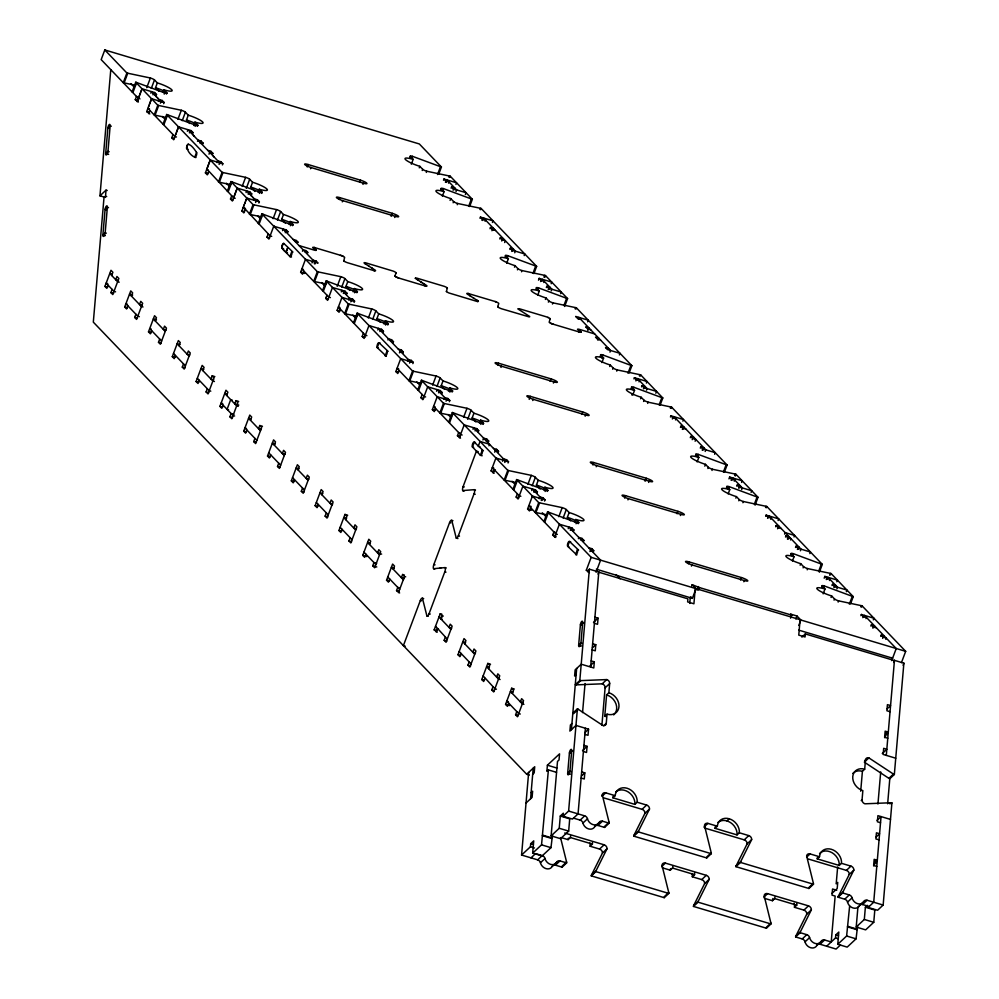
<?xml version="1.0" encoding="UTF-8"?>
<svg xmlns="http://www.w3.org/2000/svg" width="999" height="999" viewBox="0 0 999 999"><rect width="100%" height="100%" fill="white"/><g stroke="black" fill="none" stroke-linecap="round" stroke-linejoin="round"><path stroke-width="1.5" d="M105.357 197.427L99.962 195.816L110.777 69.643M529.383 775.062L526.698 774.25L93.319 322.14L103.996 197.677L105.507 196.266L106.031 190.135L107.218 190.497M560.526 837.574L566.57 861.975A3.496 2.822 46.9 0 1 566.62 862.899L559.989 860.913L555.444 865.171A3.496 2.822 46.9 0 0 552.297 866.32A7.005 5.644 46.9 0 1 546.016 868.631A7.005 5.644 46.9 0 1 540.434 862.774A3.496 2.822 46.9 0 0 537.649 859.852L521.578 855.044L528.658 772.414M530.594 798.763L533.216 768.156M521.578 855.044L530.432 846.777L530.694 843.705L533.728 840.871L532.679 853.121L542.12 855.931L550.973 847.664L552.509 834.914M551.123 835.876L559.24 828.283L560.289 816.046L569.717 818.855L568.668 831.106L560.551 838.685L551.123 835.876L557.504 761.4L559.028 759.977L559.552 753.858L547.402 765.209L546.878 771.328L548.401 769.917L556.493 772.327M532.679 853.121L541.533 844.842L548.401 769.917M585.402 728.234L578.059 813.885L572.489 819.08L563.061 816.258L563.324 813.198L560.289 816.046M571.416 729.682L576.66 668.468M563.061 816.258L568.618 811.063L577.385 708.89A3.496 2.822 46.9 0 1 578.271 709.29L602.847 725.474A3.496 2.822 46.9 0 0 606.256 723.351L607.042 714.173A12.263 9.865 46.9 0 0 618.968 706.743A12.263 9.865 46.9 0 0 608.878 692.744L609.665 683.566A3.496 2.822 46.9 0 0 606.78 679.57L580.731 680.619A3.496 2.822 46.9 0 1 579.82 680.481L575.262 684.74A3.496 2.822 46.9 0 0 576.173 684.877L602.222 683.816L606.78 679.57M579.82 680.481L589.36 569.18L598.801 571.99L590.646 667.032M582.554 712.599L585.052 683.528M581.655 771.915L584.802 772.864L584.278 778.983L581.131 778.046M583.928 745.391L587.075 746.34L586.55 752.459L583.404 751.51M571.94 723.551L570.417 724.974L569.892 731.093L575.961 725.424L588.548 729.183L588.024 735.301L584.877 734.365M591.171 660.901L594.318 661.85L593.793 667.969L581.218 664.21L575.137 669.879L574.612 675.998L576.136 674.587M592.644 643.756L595.791 644.692L595.267 650.811L592.12 649.874M594.917 617.22L598.064 618.169L597.539 624.288L594.393 623.351M601.91 725.124L605.107 687.824A3.496 2.822 46.9 0 0 602.222 683.816M605.756 716.545A12.263 9.865 46.9 0 1 604.757 716.295L606.593 694.879L608.878 692.744M689.76 603.433L690.297 597.252M695.242 588.361L693.918 603.783L687.637 601.898L687.899 598.838L598.776 572.202M894.43 660.564L805.319 633.928L805.057 636.987L798.763 635.114L800.087 619.692L591.158 557.342L547.564 511.863L543.931 521.528A3.496 0.637 20.6 0 1 544.867 521.84L548.501 512.175L576.485 522.527A3.496 0.637 20.6 0 0 578.683 522.477L578.234 523.688M837.649 866.982L836.2 883.815L837.724 882.404L837.199 888.523L832.142 893.256M826.673 946.228L835.526 937.949L835.788 934.889L838.823 932.055L837.774 944.292L847.202 947.114L856.056 938.835L857.592 926.098M837.774 944.292L846.615 936.013L849.625 906.18M860.701 791.22L862.412 771.328L864.684 769.205L865.471 760.014A3.496 2.822 46.9 0 1 868.88 757.904L893.456 774.088A3.496 2.822 46.9 0 0 894.342 774.475L903.883 663.174L894.455 660.351L893.668 662.449M877.01 820.379L881.056 816.595L873.713 902.234L868.143 907.442L877.584 910.264L883.153 905.057L891.907 802.896A3.496 2.822 46.9 0 0 890.996 802.746L864.947 803.808A3.496 2.822 46.9 0 1 862.062 799.812L862.849 790.621A12.263 9.865 46.9 0 1 852.759 776.623A12.263 9.865 46.9 0 1 864.684 769.205M856.205 927.047L864.322 919.467L865.371 907.217L874.812 910.039L873.763 922.289L865.646 929.869L856.205 927.047L857.929 906.992M877.946 804.02L880.706 771.89M875.149 861.138L875.037 862.412A2.622 0.912 -73.4 0 1 873.65 865.821M886.125 732.966L886.026 734.24A2.622 0.912 -73.4 0 1 884.627 737.649M886.3 755.394L894.455 660.351M887.649 803.783L889.872 777.771M415.497 278.384L415.596 278.022A3.496 0.637 20.6 0 1 417.045 278.197L444.293 286.351A3.496 0.637 20.6 0 1 447.315 287.974L446.441 291.546M518.144 308.891L518.906 308.728M405.169 646.153L403.396 645.629L420.354 600.461A3.496 1.224 -73.4 0 1 422.415 598.189L426.91 615.946A3.496 1.224 -73.4 0 0 428.958 613.998L444.817 571.803A3.496 1.224 -73.4 0 0 445.104 570.879L445.367 569.542A3.496 1.224 -73.4 0 0 445.067 567.582L433.603 568.706A3.496 1.224 -73.4 0 1 433.866 564.485L449.6 522.577A3.496 1.224 -73.4 0 1 451.76 520.354L452.934 520.704M415.397 278.184L415.422 278.109A3.496 0.637 20.6 0 0 415.946 278.758L426.436 285.414A3.496 0.637 20.6 0 1 426.71 285.614L426.985 285.939A3.496 0.637 20.6 0 1 425 285.889L399.225 278.184A3.496 0.637 20.6 0 1 394.992 276.049L395.055 275.811M395.891 273.202L396.029 272.802A3.834 0.699 20.6 0 0 395.979 272.665M447.34 288.361L447.352 288.024A3.796 0.687 20.6 0 0 447.127 287.787M553.346 324.25A3.496 0.637 20.6 0 1 549.163 322.202L550.149 318.868A3.496 0.637 20.6 0 0 545.904 316.683L520.479 309.091A3.496 0.637 20.6 0 0 518.693 309.465L529.458 316.321A3.496 0.637 20.6 0 1 528.971 316.845L501.785 308.841A3.496 0.637 20.6 0 1 500.074 308.216L499.063 307.742A3.496 0.637 20.6 0 1 497.727 306.718L497.789 306.518M343.756 260.901L344.655 257.455A3.496 0.637 20.6 0 0 340.422 255.269M394.992 276.049L396.029 272.802A3.496 0.637 20.6 0 0 395.679 272.377L394.692 271.778A3.496 0.637 20.6 0 0 393.107 271.079L366.183 262.974A3.496 0.637 20.6 0 0 364.573 263.399L375.062 270.055A3.496 0.637 20.6 0 1 373.276 270.429L347.852 262.837A3.496 0.637 20.6 0 1 345.254 261.838L344.056 261.151M497.727 306.718L498.776 303.509A3.496 0.637 20.6 0 0 494.53 301.336L468.094 293.469M451.76 520.354L456.256 538.111A3.496 1.224 -73.4 0 0 456.88 538.049L457.954 536.65A3.496 1.224 -73.4 0 0 458.329 535.801L474.363 492.957A3.496 1.224 -73.4 0 0 474.325 489.672L462.699 490.559A3.496 1.224 -73.4 0 1 463.111 486.575L476.436 451.111L478.196 451.648M139.96 98.926L138.611 97.852M139.523 95.429L139.073 96.641M140.434 93.007L139.972 94.218M141.346 90.597L140.884 91.808M149.051 105.37L148.589 106.568M149.95 102.947L149.5 104.158M150.861 100.524L150.412 101.736M438.698 174.263L441.421 167.008L419.33 143.956L104.795 49.95L101.174 59.628L138.386 98.451M104.795 49.95L126.898 73.002L123.264 82.68A3.496 0.637 20.6 0 0 124.126 82.905L135.439 85.29M124.126 82.905L127.76 73.227L150.387 77.997A3.496 0.637 20.6 0 1 154.483 79.932L157.343 82.905A12.263 2.223 20.6 0 1 171.678 89.673A12.263 2.223 20.6 0 1 163.998 89.86L163.099 92.283M136.676 82.53A3.496 0.637 20.6 0 0 135.739 82.23L132.105 91.896A3.496 0.637 20.6 0 1 133.042 92.208L136.676 82.53L164.673 92.895A3.496 0.637 20.6 0 0 166.858 92.845L166.408 94.056M138.362 102.035L135.277 99.688L136.488 96.466L138.249 96.99M137.175 101.673L142.02 88.786L135.739 82.23M146.753 87.662L150.387 77.997M151.311 88.387L154.483 79.932M150.849 93.219L151.461 91.596L160.976 101.536L160.377 103.147M158.853 91.221L155.519 87.75L157.343 82.905M149.788 113.948L146.703 111.613L151.548 98.714L142.02 88.786L141.796 89.386M152.909 94.793L153.359 93.594L156.506 94.53L156.056 95.742M153.921 94.356L154.608 92.545L142.02 88.786M148.601 113.599L149.813 110.377M158.391 101.361L159.078 99.55L162.225 100.487L164.123 102.472L163.674 103.684M151.311 99.326L151.548 98.714L157.83 105.27L154.196 114.947A3.496 0.637 20.6 0 0 155.057 115.172L166.371 117.557M155.057 115.172L158.691 105.494L181.319 110.265A3.496 0.637 20.6 0 1 185.414 112.2L188.274 115.185A12.263 2.223 20.6 0 1 202.61 121.953A12.263 2.223 20.6 0 1 194.942 122.128L193.694 125.462M164.211 94.106L164.673 92.895M161.538 102.298L162.225 100.487M167.607 114.81A3.496 0.637 20.6 0 0 166.671 114.498L163.037 124.163A3.496 0.637 20.6 0 1 163.973 124.475L167.607 114.81L195.604 125.162A3.496 0.637 20.6 0 0 197.79 125.112L197.34 126.324M108.042 285.152L106.843 288.386L104.932 286.388L110.989 270.279L112.887 272.265L111.676 275.487M118.419 280.507L115.722 279.708L116.933 276.486L118.844 278.471L112.787 294.593L110.889 292.607L112.1 289.373M177.909 119.331L181.319 110.265M166.671 114.498L178.521 126.861L173.676 139.76L171.778 137.775L172.989 134.553M176.024 133.516L175.574 134.715M176.935 131.094L176.486 132.305M177.847 128.671L177.385 129.882M182.243 120.667L185.414 112.2M189.785 123.489L186.451 120.017L188.274 115.185M187.35 131.294L187.962 129.683L219.705 162.8L219.093 164.41M189.41 132.879L189.86 131.668L193.007 132.605L192.557 133.816M127.81 305.769L126.598 308.991L124.688 307.005L130.744 290.884L132.642 292.869L131.443 296.104M190.422 132.43L191.109 130.619L178.521 126.861L178.297 127.472M195.142 126.374L195.604 125.162M197.502 141.321L197.952 140.11L201.099 141.059L203.009 143.044L202.547 144.243M142.233 305.344L139.535 304.545L140.747 301.323L142.645 303.309L136.588 319.43L134.69 317.432L135.901 314.21M200.2 143.469L201.099 141.059M209.016 154.183L209.703 152.36L212.849 153.309L212.387 154.508M210.265 153.134L210.939 151.324L207.792 150.374M208.541 171.641L207.33 174.862L205.419 172.877L210.265 159.977L222.839 163.736L222.39 164.947M235.19 198.264L233.616 197.79L206.855 169.043M207.767 166.621L207.317 167.832M208.679 164.211L208.217 165.422M209.578 161.788L209.128 162.999M151.611 330.607L150.399 333.828L148.501 331.843L154.545 315.721L156.456 317.707L155.245 320.929M217.12 162.625L217.794 160.814L220.941 161.751L222.839 163.736M220.255 163.561L220.941 161.751M178.521 126.861L222.115 172.34L218.481 182.018A3.496 0.637 20.6 0 0 219.343 182.243L230.657 184.628M166.034 330.182L163.337 329.383L164.548 326.149L166.458 328.134L160.402 344.255L158.491 342.27L159.703 339.048M219.343 182.243L222.977 172.565L245.604 177.335A3.496 0.637 20.6 0 1 249.7 179.271L252.56 182.255A12.263 2.223 20.6 0 1 266.908 189.023A12.263 2.223 20.6 0 1 259.228 189.211L258.092 192.233M231.893 181.88A3.496 0.637 20.6 0 0 230.956 181.568L227.322 191.234A3.496 0.637 20.6 0 1 228.272 191.546L231.893 181.88L259.89 192.233A3.496 0.637 20.6 0 0 262.088 192.183L261.626 193.394M251.273 195.08L251.723 193.868L249.825 191.883L237.238 188.124L232.405 201.024L230.494 199.026L231.706 195.804M175.412 355.444L174.213 358.666L172.303 356.68L178.359 340.559L180.257 342.545L179.046 345.766M234.753 194.768L234.29 195.979M235.652 192.357L235.202 193.569M236.563 189.935L236.114 191.146M242.208 186.401L245.604 177.335M246.303 188.336L249.7 179.271M246.079 192.557L246.678 190.946L256.206 200.874L255.594 202.485M189.835 355.02L187.138 354.208L188.349 350.986L190.26 352.972L184.203 369.093L182.305 367.108L183.516 363.886M245.042 209.715L243.831 212.937L241.92 210.951L246.765 198.052L259.353 201.81L258.891 203.022M248.127 194.143L248.589 192.932L251.723 193.868M253.659 190.135L250.749 187.088L252.56 182.255M271.691 236.351L270.117 235.876L243.356 207.118M244.268 204.708L243.818 205.919M245.18 202.285L244.718 203.496M246.079 199.875L245.629 201.074M249.138 193.694L249.825 191.883M253.846 200.1L254.295 198.888L257.442 199.825L259.353 201.81M230.956 181.568L253.047 204.608L249.425 214.285A3.496 0.637 20.6 0 0 250.274 214.51L261.588 216.895M250.274 214.51L253.908 204.845L276.536 209.603A3.496 0.637 20.6 0 1 280.632 211.538L283.491 214.523A12.263 2.223 20.6 0 1 297.839 221.291A12.263 2.223 20.6 0 1 290.16 221.478L289.136 224.201M259.44 193.444L259.89 192.233M256.993 201.036L257.442 199.825M199.226 380.269L198.014 383.504L196.104 381.518L202.16 365.397L204.071 367.382L202.859 370.604M262.824 214.148A3.496 0.637 20.6 0 0 261.888 213.836L258.254 223.501A3.496 0.637 20.6 0 1 259.203 223.813L262.824 214.148L290.821 224.513A3.496 0.637 20.6 0 0 293.019 224.45L292.557 225.662M213.649 379.857L210.951 379.046L212.163 375.824L214.061 377.809L208.017 393.931L206.106 391.945L207.317 388.723M273.139 218.669L276.536 209.603M274.538 226.436L273.751 226.199L268.906 239.098L266.995 237.113L268.207 233.891M277.46 220.005L280.632 211.538M285.427 223.264L281.681 219.355L283.491 214.523M282.58 230.632L283.179 229.021L286.326 229.957L288.236 231.955L285.09 231.006M307.242 166.958L308.142 164.535L360.564 180.207A5.257 0.949 20.6 0 1 366.708 183.104A5.257 0.949 20.6 0 1 363.424 183.192L311.001 167.52A5.257 0.949 20.6 0 1 304.857 164.623A5.257 0.949 20.6 0 1 308.142 164.535M223.027 405.107L221.815 408.329L219.917 406.343L225.961 390.222L227.872 392.22L226.661 395.442M285.289 232.73L286.326 229.957M310.552 168.731L311.001 167.52M290.372 225.712L290.821 224.513M287.5 252.884C284.041 251.448 279.67 247.277 283.828 243.456L292.944 252.085M238.798 405.094L234.753 403.883L235.964 400.661L237.874 402.647L231.818 418.768L229.907 416.783L231.119 413.549L233.816 414.36M302.447 251.236L303.022 249.725L306.169 250.662L308.067 252.647L304.92 251.711M303.758 270.979L302.547 274.201L300.649 272.215L305.482 259.315L318.069 263.074L316.159 261.089L313.024 260.152L311.975 262.912M246.84 429.945L245.629 433.166L243.719 431.181L249.775 415.06L251.673 417.045L250.462 420.279M314.323 263.748L314.922 262.138L283.179 229.021L273.751 226.199M339.21 199.463L339.885 197.652L392.307 213.324A5.257 0.949 20.6 0 1 398.451 216.221A5.257 0.949 20.6 0 1 395.167 216.296L342.744 200.637A5.257 0.949 20.6 0 1 336.601 197.727A5.257 0.949 20.6 0 1 339.885 197.652M315.122 263.848L316.159 261.089M342.295 201.848L342.744 200.637M261.888 213.836L317.345 271.678L313.711 281.356A3.496 0.637 20.6 0 0 314.573 281.581L325.886 283.966M261.251 429.52L258.554 428.721L259.765 425.499L261.676 427.485L255.619 443.606L253.721 441.608L254.932 438.386M314.573 281.581L318.206 271.915L340.834 276.673A3.496 0.637 20.6 0 1 344.93 278.609L347.789 281.593A12.263 2.223 20.6 0 1 362.125 288.361A12.263 2.223 20.6 0 1 354.445 288.549L353.196 291.87M359.89 182.018L360.564 180.207M327.123 281.219A3.496 0.637 20.6 0 0 326.186 280.906L322.552 290.584A3.496 0.637 20.6 0 1 323.489 290.884L327.123 281.219L355.12 291.583A3.496 0.637 20.6 0 0 357.305 291.521L356.855 292.732M362.974 184.39L363.424 183.192M346.503 294.418L346.953 293.207L345.042 291.221L332.467 287.462L327.622 300.362L325.724 298.376L326.935 295.155M270.642 454.782L269.43 458.004L267.52 456.019L273.576 439.897L275.487 441.883L274.275 445.104M337.2 286.351L340.834 276.673M341.745 287.075L344.93 278.609M341.296 291.895L341.908 290.284L351.423 300.212L350.824 301.835M285.065 454.358L282.367 453.558L283.579 450.324L285.477 452.31L279.433 468.431L277.522 466.446L278.733 463.224M340.259 309.053L339.048 312.275L337.15 310.289L341.983 297.402L354.57 301.161L354.121 302.372M343.356 293.481L343.806 292.27L346.953 293.207M349.712 290.334L345.966 286.426L347.789 281.593M344.368 293.032L345.042 291.221M348.838 300.05L349.525 298.226L352.659 299.176L354.57 301.161M326.186 280.906L348.276 303.958L344.643 313.624A3.496 0.637 20.6 0 0 345.504 313.848L356.818 316.233M345.504 313.848L349.138 304.183L371.765 308.953A3.496 0.637 20.6 0 1 375.861 310.876L378.721 313.861A12.263 2.223 20.6 0 1 393.057 320.629A12.263 2.223 20.6 0 1 385.377 320.816L384.128 324.138M354.657 292.794L355.12 291.583M351.985 300.986L352.659 299.176M409.84 157.592L410.302 156.381A3.496 0.637 20.6 0 1 412.487 156.331L440.484 166.696A3.496 0.637 20.6 0 0 441.421 167.008M411.813 158.142L412.487 156.331M294.443 479.62L293.231 482.842L291.333 480.856L297.377 464.735L299.288 466.72L298.077 469.942M391.171 216.346L392.307 213.324M411.338 164.198L413.149 159.365L410.302 156.381M358.054 313.486A3.496 0.637 20.6 0 0 357.118 313.174L353.484 322.852A3.496 0.637 20.6 0 1 354.42 323.164L358.054 313.486L386.051 323.851A3.496 0.637 20.6 0 0 388.236 323.801L387.787 325M394.717 217.507L395.167 216.296M419.255 167.832L419.817 166.321A12.263 2.223 20.6 0 1 405.482 159.553A12.263 2.223 20.6 0 1 413.149 159.365M308.866 479.195L306.169 478.384L307.38 475.162L309.29 477.147L303.234 493.269L301.323 491.283L302.535 488.061M422.215 170.504L422.677 169.293L419.817 166.321M368.356 318.019L371.765 308.953M383.004 332.505L383.454 331.293L381.556 329.308L368.968 325.549L364.123 338.436L362.225 336.451L363.436 333.229M426.323 172.44L426.773 171.229L449.4 175.999A3.496 0.637 20.6 0 1 450.262 176.224L472.352 199.276L469.63 206.531M372.677 319.343L375.861 310.876M380.232 322.178L376.898 318.693L378.721 313.861M377.797 329.982L378.409 328.359L410.139 361.476L409.54 363.087M437.537 174.55L440.484 166.696M379.857 331.556L380.307 330.357L383.454 331.293M318.256 504.458L317.045 507.679L315.135 505.694L321.191 489.572L323.089 491.558L321.878 494.78M380.869 331.119L381.556 329.308M385.589 325.062L386.051 323.851M443.506 180.232L443.968 179.021L456.543 182.78L455.944 184.39M440.771 189.86L441.233 188.649A3.496 0.637 20.6 0 1 443.419 188.599L471.416 198.963A3.496 0.637 20.6 0 0 472.352 199.276M445.417 182.218L445.866 181.006L443.968 179.021M442.52 191.021L443.419 188.599M446.203 182.38L447.115 179.957L456.63 189.897L456.031 191.508M448.951 177.21L449.4 175.999M387.949 340.01L388.399 338.798L391.546 339.735L393.456 341.72L392.994 342.932M442.382 196.166L444.08 191.633L441.233 188.649M449.812 177.435L450.262 176.224M448.563 183.154L449.013 181.943L445.866 181.006M332.667 504.033L329.982 503.221L331.181 499.999L333.092 501.985L327.035 518.106L325.137 516.121L326.348 512.899M391.096 340.946L391.546 339.735M451.123 188.174L451.585 186.975L454.732 187.912L454.046 189.723M453.034 190.16L453.484 188.961L451.585 186.975M450.074 200.399L450.749 198.589A12.263 2.223 20.6 0 1 436.413 191.82A12.263 2.223 20.6 0 1 444.08 191.633M453.159 202.772L453.608 201.573L450.749 198.589M399.463 352.859L400.149 351.049L403.296 351.985L402.834 353.196M400.474 352.422L401.386 350L398.239 349.063M457.255 204.708L457.704 203.496L480.332 208.267A3.496 0.637 20.6 0 1 481.193 208.491L536.638 266.346L533.916 273.601M398.988 370.317L397.777 373.539L395.866 371.553L400.711 358.653L413.286 362.412L412.837 363.624M342.058 529.283L340.846 532.504L338.948 530.519L344.992 514.41L347.689 515.209M465.384 194.53L466.071 192.72L453.484 188.961M345.691 519.617L346.903 516.396L344.992 514.41M407.555 361.301L408.241 359.49L411.388 360.427L413.286 362.412M468.693 206.219L471.416 198.963M410.701 362.25L411.388 360.427M357.118 313.174L412.562 371.029L408.928 380.694A3.496 0.637 20.6 0 0 409.79 380.919L421.103 383.304M356.481 528.871L353.783 528.059L354.995 524.837L356.893 526.823L350.849 542.944L348.938 540.958L350.149 537.737M409.79 380.919L413.424 371.253L436.051 376.024A3.496 0.637 20.6 0 1 440.147 377.947L443.007 380.931A12.263 2.223 20.6 0 1 457.342 387.699A12.263 2.223 20.6 0 1 449.675 387.887L448.426 391.208M479.882 209.478L480.332 208.267M480.744 209.703L481.193 208.491M480.007 218.306L480.469 217.108L493.044 220.866L492.445 222.477M422.34 380.557A3.496 0.637 20.6 0 0 421.403 380.244L417.769 389.922A3.496 0.637 20.6 0 1 418.706 390.234L422.34 380.557L450.337 390.921A3.496 0.637 20.6 0 0 452.535 390.871L452.072 392.07M481.918 220.304L482.367 219.093L480.469 217.108M482.704 220.467L483.616 218.044L515.359 251.161L514.747 252.772M485.064 221.241L485.514 220.03L482.367 219.093M441.72 393.756L442.17 392.557L440.272 390.559L427.684 386.8L422.852 399.7L420.941 397.714L422.152 394.493M365.859 554.12L364.647 557.342L362.749 555.357L368.806 539.235L370.704 541.221L369.493 544.455M490.01 228.746L490.472 227.535L493.606 228.471L492.932 230.282M432.642 385.09L436.051 376.024M491.92 230.732L492.37 229.52L490.472 227.535M436.975 386.413L440.147 377.947M436.526 391.233L437.125 389.622L446.653 399.563L446.041 401.173M381.63 554.108L377.585 552.897L378.796 549.675L380.706 551.66L374.65 567.782L372.752 565.784L373.951 562.562L376.648 563.374M435.489 408.391L434.278 411.625L432.367 409.64L437.212 396.74L449.787 400.499L449.338 401.71M438.573 392.819L439.023 391.608L442.17 392.557M444.518 389.248L441.196 385.764L443.007 380.931M439.585 392.382L440.272 390.559M499.85 239.011L500.299 237.799L503.446 238.736M501.76 240.996L502.21 239.785L500.299 237.799M444.056 399.388L444.742 397.577L447.889 398.514L449.787 400.499M421.403 380.244L443.494 403.296L439.86 412.962A3.496 0.637 20.6 0 0 440.721 413.199L452.035 415.584M504.67 242.545L505.357 240.722L502.21 239.785M440.721 413.199L444.355 403.521L466.983 408.291A3.496 0.637 20.6 0 1 471.078 410.227L473.938 413.199A12.263 2.223 20.6 0 1 488.286 419.967A12.263 2.223 20.6 0 1 480.606 420.154L479.47 423.176M449.887 392.132L450.337 390.921M447.202 400.324L447.889 398.514M505.069 256.93L505.519 255.719A3.496 0.637 20.6 0 1 507.717 255.669L535.701 266.034A3.496 0.637 20.6 0 0 536.638 266.346M509.852 249.438L510.302 248.227L513.449 249.176L512.762 250.986M506.805 258.092L507.717 255.669M389.672 578.958L388.461 582.18L386.551 580.194L392.607 564.073L394.505 566.058L393.294 569.28M506.668 263.237L508.379 258.704L505.519 255.719M511.75 251.423L512.212 250.212L510.302 248.227M453.271 412.824A3.496 0.637 20.6 0 0 452.335 412.512L448.701 422.19A3.496 0.637 20.6 0 1 449.65 422.502L453.271 412.824L481.268 423.189A3.496 0.637 20.6 0 0 483.466 423.139L483.004 424.35M514.473 267.17L515.034 265.659A12.263 2.223 20.6 0 1 500.699 258.891A12.263 2.223 20.6 0 1 508.379 258.704M399.637 592.969L396.553 590.621L397.764 587.4L398.938 587.749M404.37 575.037L402.609 574.5L401.398 577.734L404.345 578.608M517.445 269.842L517.894 268.644L515.034 265.659M524.188 255.594L524.787 253.971L512.212 250.212M463.586 417.357L466.983 408.291M398.451 592.607L404.508 576.498L402.609 574.5M460.527 438.136L457.442 435.789L458.653 432.567L459.84 432.917M459.353 437.787L464.185 424.887L476.773 428.646L478.671 430.631L478.221 431.843M521.54 271.778L521.99 270.567L544.617 275.337A3.496 0.637 20.6 0 1 545.479 275.562L567.582 298.614L564.622 306.468M467.682 419.293L471.078 410.227M475.874 421.953L472.127 418.044L473.938 413.199M473.026 429.32L473.626 427.709L505.369 460.814L504.757 462.425M497.914 365.035L498.588 363.224L551.011 378.883A5.257 0.949 20.6 0 1 557.155 381.793A5.257 0.949 20.6 0 1 553.871 381.868L501.448 366.196A5.257 0.949 20.6 0 1 495.304 363.299A5.257 0.949 20.6 0 1 498.588 363.224M532.979 273.289L535.701 266.034M475.074 430.906L475.536 429.695L478.671 430.631M476.086 430.457L476.773 428.646M500.998 367.407L501.448 366.196M480.819 424.4L481.268 423.189M538.511 280.182L539.185 278.359L551.773 282.118L551.161 283.741M536.001 289.198L536.451 287.999A3.496 0.637 20.6 0 1 538.648 287.937L566.633 298.301A3.496 0.637 20.6 0 0 567.582 298.614M540.634 281.556L541.096 280.344L539.185 278.359M537.737 290.359L538.648 287.937M541.733 280.919L542.332 279.308L551.86 289.235L551.248 290.846M482.942 439.947L483.628 438.136L486.775 439.073L488.673 441.058L488.224 442.27M543.943 277.148L544.617 275.337M537.724 295.204L539.31 290.971L536.451 287.999M544.805 277.385L545.479 275.562M543.781 282.505L544.243 281.293L541.096 280.344M486.088 440.884L486.775 439.073M546.353 287.525L546.803 286.313L549.949 287.25L549.275 289.061M488.936 445.779L489.498 444.268L480.057 441.446L478.246 446.278L480.019 446.803M548.251 289.51L548.713 288.299L546.803 286.313M545.404 299.438L545.978 297.927A12.263 2.223 20.6 0 1 531.63 291.159A12.263 2.223 20.6 0 1 539.31 290.971M548.376 302.123L548.826 300.911L545.978 297.927M494.692 452.197L495.367 450.387L498.513 451.323L498.064 452.535M495.929 451.148L496.615 449.338L493.469 448.401M552.472 304.046L552.922 302.847L575.561 307.605A3.496 0.637 20.6 0 1 576.411 307.842L631.868 365.684L629.145 372.939M494.168 473.239L491.096 470.891L495.929 458.004L508.516 461.763L508.054 462.962M437.25 632.205L434.165 629.87L440.222 613.748L441.983 614.273M492.994 472.877L494.205 469.655L495.379 470.005M435.527 626.236L447.277 639.06M560.689 293.669L561.288 292.058L548.713 288.299M436.063 631.855L437.275 628.633L438.461 628.983M440.222 613.748L442.12 615.734L440.909 618.955L442.095 619.305M502.559 461.251L503.459 458.828L506.605 459.777L508.516 461.763M563.911 305.557L566.633 298.301M505.931 461.588L506.605 459.777M529.195 399.363L530.332 396.341L582.754 412A5.257 0.949 20.6 0 1 588.898 414.897A5.257 0.949 20.6 0 1 585.614 414.985L533.191 399.313A5.257 0.949 20.6 0 1 527.047 396.416A5.257 0.949 20.6 0 1 530.332 396.341M532.742 400.524L533.191 399.313M452.335 412.512L507.792 470.367L504.158 480.032A3.496 0.637 20.6 0 0 505.019 480.269L516.333 482.654M451.698 628.209L449.001 627.397L450.212 624.175L452.122 626.161L446.066 642.282L444.168 640.297L445.379 637.075M505.019 480.269L508.641 470.591L531.281 475.362A3.496 0.637 20.6 0 1 535.377 477.297L538.224 480.269A12.263 2.223 20.6 0 1 552.572 487.037A12.263 2.223 20.6 0 1 544.892 487.225L543.868 489.947M575.099 308.816L575.561 307.605M575.961 309.041L576.411 307.842M550.099 381.306L551.011 378.883M517.569 479.895A3.496 0.637 20.6 0 0 516.62 479.582L512.999 489.26A3.496 0.637 20.6 0 1 513.936 489.572L517.569 479.895L545.554 490.259A3.496 0.637 20.6 0 0 547.752 490.209L547.302 491.421M553.421 383.079L553.871 381.868M578.234 318.993L578.833 317.382L610.576 350.499L609.977 352.11M536.938 493.106L537.4 491.895L535.489 489.91L522.914 486.151L518.069 499.038L516.171 497.052L517.37 493.831M461.088 653.458L459.877 656.693L457.967 654.695L464.023 638.586L465.921 640.571L464.722 643.793M587.662 321.815L588.274 320.204L575.686 316.446L577.597 318.431L580.744 319.368M527.872 484.428L531.281 475.362M587.799 330.582L588.836 327.809L585.689 326.873L587.587 328.858L590.734 329.807M532.192 485.751L535.377 477.297M531.743 490.571L532.342 488.961L541.87 498.901L541.258 500.511M475.512 653.046L472.814 652.235L474.026 649.013L475.924 650.998L469.867 667.12L467.969 665.134L469.18 661.912M532.205 496.678L532.43 496.078L545.017 499.837L544.555 501.048M533.803 492.157L534.253 490.946L537.4 491.895M540.159 489.023L536.413 485.114L538.224 480.269M530.706 507.742L529.495 510.964L527.597 508.978L532.43 496.078M534.815 491.72L535.489 489.91M597.877 340.197L598.676 338.074L595.529 337.138L597.427 339.123L600.574 340.072M539.285 498.726L539.959 496.915L543.106 497.852L545.017 499.837M516.62 479.582L538.723 502.634L535.089 512.312A3.496 0.637 20.6 0 0 535.951 512.537L547.265 514.922M535.951 512.537L539.572 502.859L562.212 507.629A3.496 0.637 20.6 0 1 566.308 509.565L569.155 512.549A12.263 2.223 20.6 0 1 583.503 519.305A12.263 2.223 20.6 0 1 575.824 519.492L574.924 521.915M545.104 491.471L545.554 490.259M542.207 500.274L543.106 497.852M600.287 356.268L600.736 355.07A3.496 0.637 20.6 0 1 602.934 355.007L630.931 365.372A3.496 0.637 20.6 0 0 631.868 365.684M601.798 358.029L602.934 355.007M484.89 678.296L483.678 681.518L481.78 679.532L487.824 663.411L490.521 664.223M483.141 675.911L494.892 688.723L496.466 689.198M581.843 414.423L582.754 412M601.898 362.575L603.596 358.042L600.736 355.07M488.523 668.631L489.735 665.396L487.824 663.411M585.152 416.196L585.614 414.985M609.702 366.508L610.264 364.997A12.263 2.223 20.6 0 1 595.928 358.229A12.263 2.223 20.6 0 1 603.596 358.042M499.313 677.871L496.615 677.072L497.827 673.85L499.725 675.836L493.681 691.957L491.77 689.972L492.982 686.738M612.662 369.193L613.124 367.982L610.264 364.997M619.405 354.932L620.017 353.321L607.429 349.563L605.531 347.565L608.666 348.514M558.803 516.695L562.212 507.629M555.756 537.474L552.672 535.139L553.883 531.905L555.057 532.267M554.57 537.125L559.415 524.225L571.99 527.984L573.901 529.97L573.438 531.181M616.758 371.128L617.22 369.917L639.847 374.675A3.496 0.637 20.6 0 1 640.709 374.912L662.799 397.952L660.077 405.207M563.124 518.031L566.308 509.565M570.679 520.854L567.345 517.382L569.155 512.549M568.244 528.658L568.843 527.047L600.586 560.164L596.053 572.252M592.907 464.985L593.818 462.562L646.241 478.234A5.257 0.949 20.6 0 1 652.384 481.131A5.257 0.949 20.6 0 1 649.088 481.206L596.665 465.546A5.257 0.949 20.6 0 1 590.521 462.637A5.257 0.949 20.6 0 1 593.818 462.562M627.971 373.239L630.931 365.372M570.304 530.244L570.754 529.033L573.901 529.97M508.691 703.134L507.48 706.355L505.581 704.37L511.638 688.249L514.335 689.06M571.316 529.795L571.99 527.984M596.216 466.745L596.665 465.546M512.325 693.456L513.536 690.234L511.638 688.249M576.036 523.738L576.485 522.527M633.953 378.908L634.415 377.709L646.99 381.468L646.39 383.079M631.218 388.549L631.668 387.337A3.496 0.637 20.6 0 1 633.865 387.287L661.862 397.639A3.496 0.637 20.6 0 0 662.799 397.952M635.864 380.906L636.313 379.695L634.415 377.709M632.954 389.697L633.865 387.287M636.95 380.257L637.562 378.646L647.077 388.574L646.478 390.184M578.396 538.686L578.846 537.474L581.992 538.411L583.903 540.409L583.441 541.608M639.397 375.886L639.847 374.675M631.668 387.337L634.527 390.322L632.717 395.154A12.263 2.223 20.6 0 0 631.743 394.867M640.247 376.111L640.709 374.912M639.01 381.843L639.46 380.631L636.313 379.695M523.114 702.709L520.417 701.91L521.628 698.676L523.538 700.674L517.482 716.783L515.584 714.797L516.795 711.575M581.306 540.234L581.992 538.411M641.57 386.863L642.032 385.651L645.179 386.588L644.492 388.399M643.481 388.848L643.93 387.637L642.032 385.651M640.634 398.776L641.196 397.265A12.263 2.223 20.6 0 1 626.86 390.509A12.263 2.223 20.6 0 1 634.527 390.322M643.593 401.461L644.055 400.249L641.196 397.265M589.909 551.548L590.596 549.725L593.731 550.674L593.281 551.873M590.921 551.098L591.833 548.688L588.686 547.739M647.702 403.396L648.151 402.185L670.779 406.955A3.496 0.637 20.6 0 1 671.64 407.18L727.085 465.022L724.362 472.277M589.398 572.577L586.313 570.242L591.158 557.342M588.211 572.227L589.36 569.18M655.831 393.206L656.518 391.396L643.93 387.637M659.14 404.895L661.862 397.639M624.65 498.089L625.561 495.679L677.971 511.338A5.257 0.949 20.6 0 1 684.128 514.248A5.257 0.949 20.6 0 1 680.831 514.323L628.408 498.651A5.257 0.949 20.6 0 1 622.265 495.754A5.257 0.949 20.6 0 1 625.561 495.679M598.014 574.088L598.801 571.99M627.959 499.862L628.408 498.651M670.329 408.154L670.779 406.955M671.191 408.391L671.64 407.18M645.104 481.256L646.241 478.234M670.454 416.995L670.916 415.784L683.491 419.543L682.891 421.153M648.638 482.417L649.088 481.206M672.364 418.981L672.814 417.769L670.916 415.784M673.451 418.331L674.063 416.72L705.794 449.837L705.194 451.448M675.511 419.917L675.961 418.706L672.814 417.769M680.456 427.422L680.906 426.211L684.053 427.16L683.378 428.971M682.367 429.408L682.816 428.196L680.906 426.211M690.297 437.687L690.746 436.476L693.893 437.425M692.207 439.672L692.657 438.474L690.746 436.476M695.117 441.221L695.804 439.41L692.657 438.474M695.504 455.619L695.966 454.408A3.496 0.637 20.6 0 1 698.151 454.358L726.148 464.71A3.496 0.637 20.6 0 0 727.085 465.022M697.252 456.768L698.151 454.358M700.299 448.126L700.749 446.915L703.895 447.852L702.984 450.274M677.072 513.761L677.971 511.338M697.115 461.925L698.825 457.392L695.966 454.408M702.197 450.112L702.659 448.901L700.749 446.915M680.381 515.534L680.831 514.323M704.807 466.158L705.481 464.335A12.263 2.223 20.6 0 1 691.146 457.579A12.263 2.223 20.6 0 1 698.825 457.392M707.891 468.531L708.341 467.32L705.481 464.335M714.635 454.27L715.234 452.659L702.659 448.901M711.987 470.467L712.437 469.255L735.064 474.026A3.496 0.637 20.6 0 1 735.926 474.25L758.016 497.302L755.069 505.157M688.361 563.711L689.035 561.9L741.458 577.572A5.257 0.949 20.6 0 1 747.602 580.469A5.257 0.949 20.6 0 1 744.317 580.544L691.895 564.885A5.257 0.949 20.6 0 1 685.751 561.987A5.257 0.949 20.6 0 1 689.035 561.9M723.426 471.965L726.148 464.71M691.445 566.096L691.895 564.885M728.958 478.858L729.632 477.047L742.22 480.806L741.608 482.417M726.448 487.887L726.897 486.675A3.496 0.637 20.6 0 1 729.095 486.625L757.08 496.99A3.496 0.637 20.6 0 0 758.016 497.302M731.081 480.244L731.543 479.033L729.632 477.047M691.733 585.913L692.182 584.702L699.425 587.574L791.695 615.147L790.559 618.169M728.184 489.035L729.095 486.625M731.867 480.407L732.779 477.984L742.294 487.924L741.695 489.535M734.615 475.224L735.064 474.026M728.159 493.893L729.757 489.66L726.897 486.675M735.252 476.061L735.926 474.25M734.228 481.181L734.677 479.97L731.543 479.033M596.328 569.18L692.369 598.351L695.991 588.673L692.182 584.702M697.115 590.209L698.476 586.575M736.8 486.201L737.25 484.99L740.396 485.939L739.71 487.749M698.526 589.997L699.425 587.574M738.698 488.186L739.16 486.975L737.25 484.99M735.851 498.126L736.413 496.615A12.263 2.223 20.6 0 1 722.077 489.847A12.263 2.223 20.6 0 1 729.757 489.66M738.823 500.799L739.272 499.587L736.413 496.615M742.919 502.734L743.368 501.523L765.996 506.293A3.496 0.637 20.6 0 1 766.857 506.518L822.314 564.373L819.355 572.227M751.136 492.357L751.735 490.734L739.16 486.975M754.357 504.245L757.08 496.99M765.546 507.504L765.996 506.293M766.408 507.729L766.857 506.518M740.546 579.982L741.458 577.572M765.684 516.333L766.133 515.122L778.721 518.881L778.109 520.504M743.855 581.755L744.317 580.544M767.582 518.319L768.044 517.107L766.133 515.122M768.681 517.682L769.28 516.071L801.023 549.175L800.411 550.786M770.729 519.268L771.191 518.056L768.044 517.107M775.674 526.76L776.136 525.561L779.282 526.498L778.82 527.709M777.584 528.758L778.034 527.547L776.136 525.561M784.577 534.128L785.152 532.617L794.592 535.439L794.018 536.95M785.514 537.025L785.976 535.826L789.123 536.763L788.211 539.185M787.424 539.023L787.874 537.812L785.976 535.826M790.571 539.959L791.021 538.748L787.874 537.812M790.733 554.957L791.183 553.746A3.496 0.637 20.6 0 1 793.381 553.696L821.378 564.06A3.496 0.637 20.6 0 0 822.314 564.373M795.516 547.464L795.966 546.253L799.113 547.19L798.438 549M792.469 556.106L793.381 553.696M792.457 560.963L794.043 556.73L791.183 553.746M797.427 549.45L797.876 548.239L795.966 546.253M800.137 565.197L800.711 563.686A12.263 2.223 20.6 0 1 786.363 556.918A12.263 2.223 20.6 0 1 794.043 556.73M803.109 567.869L803.571 566.658L800.711 563.686M809.852 553.608L810.451 551.997L797.876 548.239M807.204 569.805L807.667 568.593L830.294 573.364A3.496 0.637 20.6 0 1 831.156 573.588L853.246 596.64L850.524 603.896M790.509 614.76L790.733 614.148L797.027 616.033L800.836 620.004L905.681 651.336L901.448 662.624M795.891 619.055L797.027 616.033M818.643 571.316L821.378 564.06M798.8 625.449L800.836 620.004M824.175 578.196L824.849 576.386L837.437 580.144L836.825 581.755M821.665 587.225L822.115 586.013A3.496 0.637 20.6 0 1 824.312 585.963L852.309 596.328A3.496 0.637 20.6 0 0 853.246 596.64M826.31 579.582L826.76 578.371L824.849 576.386M823.626 587.774L824.312 585.963M827.397 578.933L827.996 577.322L837.524 587.262L836.912 588.873M829.607 575.174L830.294 573.364M823.164 593.831L824.974 588.998L822.115 586.013M830.693 574.8L831.156 573.588M829.457 580.519L829.907 579.308L826.76 578.371M832.017 585.539L832.479 584.328L835.614 585.277L834.939 587.087M833.928 587.524L834.377 586.326L832.479 584.328M831.068 597.464L831.643 595.953A12.263 2.223 20.6 0 1 817.294 589.185A12.263 2.223 20.6 0 1 824.974 588.998M834.04 600.137L834.502 598.938L831.643 595.953M838.136 602.072L838.598 600.861L861.225 605.631A3.496 0.637 20.6 0 1 862.087 605.856L905.681 651.336M846.353 591.695L846.965 590.084L834.377 586.326M849.35 604.183L852.309 596.328M860.763 606.843L861.225 605.631M861.625 607.067L862.087 605.856M860.901 615.671L861.363 614.472L873.938 618.231L873.338 619.842M862.811 617.657L863.261 616.458L861.363 614.472M863.898 617.02L864.497 615.409L896.24 648.526L891.707 660.614M865.958 618.606L866.408 617.394L863.261 616.458M870.903 626.111L871.353 624.899L874.5 625.836L873.825 627.647M872.801 628.096L873.263 626.885L871.353 624.899M880.743 636.375L881.193 635.164L884.34 636.101M882.641 638.361L883.104 637.15L881.193 635.164M885.788 639.298L886.25 638.086L883.104 637.15M903.096 665.272L903.883 663.174M196.541 152.397L194.73 157.23A2.622 0.912 -73.4 0 0 196.353 155.557A2.622 0.912 -73.4 0 0 196.541 152.397C185.14 134.678 183.317 151.673 194.73 157.23L195.904 157.58M836.725 890.259L832.542 888.998L832.005 895.129L835.152 896.066L831.218 941.97L824.587 939.997L820.029 944.242A3.496 2.822 46.9 0 0 816.895 945.404A7.005 5.644 46.9 0 1 810.614 947.714A7.005 5.644 46.9 0 1 805.032 941.857A3.496 2.822 46.9 0 0 802.247 938.935L795.604 936.95L800.162 932.691A3.496 2.822 46.9 0 1 800.361 931.855L811.338 909.877A3.496 2.822 46.9 0 0 808.453 905.868L767.569 893.655A3.496 2.822 46.9 0 0 764.16 895.766L770.903 923.051A3.496 2.822 46.9 0 1 770.966 923.963L766.408 928.221L693.443 906.418L697.989 902.159A3.496 2.822 46.9 0 1 698.201 901.323L709.165 879.332A3.496 2.822 46.9 0 0 706.281 875.336L665.396 863.111A3.496 2.822 46.9 0 0 661.987 865.234L668.743 892.519A3.496 2.822 46.9 0 1 668.793 893.431L664.248 897.689L591.271 875.873A3.496 2.822 46.9 0 1 591.483 875.037L602.447 853.059L607.005 848.8A3.496 2.822 46.9 0 0 604.12 844.804L564.685 833.016M591.271 875.873L595.829 871.615A3.496 2.822 46.9 0 1 596.028 870.791L607.005 848.8M883.153 905.057L867.082 900.261L862.524 904.52A3.496 2.822 46.9 0 0 859.39 905.668A7.005 5.644 46.9 0 1 853.109 907.979A7.005 5.644 46.9 0 1 847.527 902.122A3.496 2.822 46.9 0 0 844.729 899.2L838.099 897.214L842.656 892.956A3.496 2.822 46.9 0 1 842.856 892.119L853.833 870.141A3.496 2.822 46.9 0 0 850.948 866.133L841.508 863.323A12.263 9.865 46.9 0 0 831.418 849.312A12.263 9.865 46.9 0 0 819.492 856.742L810.064 853.92A3.496 2.822 46.9 0 0 806.655 856.043L813.398 883.316A3.496 2.822 46.9 0 1 813.461 884.227L808.903 888.486L735.938 866.682L740.484 862.424A3.496 2.822 46.9 0 1 740.696 861.588L751.66 839.61A3.496 2.822 46.9 0 0 748.775 835.601L739.347 832.779A12.263 9.865 46.9 0 0 729.258 818.78A12.263 9.865 46.9 0 0 717.332 826.21L707.891 823.388A3.496 2.822 46.9 0 0 704.482 825.499L711.226 852.784A3.496 2.822 46.9 0 1 711.288 853.695L706.73 857.954L633.766 836.151A3.496 2.822 46.9 0 1 633.965 835.314L644.942 813.323L649.5 809.065A3.496 2.822 46.9 0 0 646.615 805.069L637.175 802.247A12.263 9.865 46.9 0 0 627.085 788.248A12.263 9.865 46.9 0 0 615.159 795.666L612.887 797.801L634.902 804.382L637.175 802.247M633.766 836.151L638.311 831.892A3.496 2.822 46.9 0 1 638.523 831.056L649.5 809.065M693.443 906.418A3.496 2.822 46.9 0 1 693.643 905.581L704.62 883.591L709.165 879.332M735.938 866.682A3.496 2.822 46.9 0 1 736.138 865.846L747.115 843.868L751.66 839.61M795.604 936.95A3.496 2.822 46.9 0 1 795.816 936.113L806.78 914.135L811.338 909.877M838.099 897.214A3.496 2.822 46.9 0 1 838.311 896.378L849.275 874.4L853.833 870.141M316.233 250.299L316.233 250.299A3.496 0.637 20.6 0 1 313.936 250.025L299.051 245.579M99.962 195.816L106.031 190.135M593.506 622.427L598.064 618.169M592.37 647.876L595.791 644.692M589.772 666.108L594.318 661.85M576.173 684.877L580.731 680.619M577.385 708.89L572.827 713.149A3.496 2.822 46.9 0 1 573.713 713.548L578.271 709.29M605.107 687.824L609.665 683.566M526.698 774.25L534.727 766.733L534.203 772.864L532.692 774.275M585.127 732.367L588.548 729.183M604.757 716.295L607.042 714.173M531.118 792.644L532.629 791.22L532.105 797.339L526.036 803.021M603.696 725.749L606.256 723.351M582.517 750.586L587.075 746.34M581.393 776.048L584.802 772.864M531.018 857.866L535.564 853.608L542.195 855.594A3.496 2.822 46.9 0 1 544.992 858.516A7.005 5.644 46.9 0 0 550.574 864.372A7.005 5.644 46.9 0 0 556.855 862.062A3.496 2.822 46.9 0 1 559.989 860.913M601.748 795.504L602.31 794.967A3.496 2.822 46.9 0 1 605.719 792.844L615.159 795.666M602.022 796.303L605.719 792.844M537.649 859.852L542.195 855.594M573.501 818.131L580.144 820.117L584.69 815.858A3.496 2.822 46.9 0 1 587.487 818.793A7.005 5.644 46.9 0 0 593.069 824.637A7.005 5.644 46.9 0 0 599.35 822.339A3.496 2.822 46.9 0 1 602.484 821.178L609.115 823.164A3.496 2.822 46.9 0 0 609.065 822.252L602.31 794.967M540.434 862.774L544.992 858.516M580.144 820.117A3.496 2.822 46.9 0 1 582.929 823.051L587.487 818.793M561.376 837.649L568.119 839.659L570.392 837.537A12.263 9.865 46.9 0 1 570.641 836.001M552.297 866.32L556.855 862.062M582.929 823.051A7.005 5.644 46.9 0 0 588.511 828.895A7.005 5.644 46.9 0 0 594.792 826.585L599.35 822.339M594.792 826.585A3.496 2.822 46.9 0 1 597.926 825.436L602.484 821.178M801.897 637.125L805.319 633.928M566.57 861.975L562.012 866.233A3.496 2.822 46.9 0 1 562.075 867.157L555.444 865.171M609.065 822.252L604.507 826.51A3.496 2.822 46.9 0 1 604.57 827.422L597.926 825.436M562.075 867.157L566.62 862.899M604.57 827.422L609.115 823.164M602.447 853.059A3.496 2.822 46.9 0 0 599.562 849.063L590.134 846.24L592.407 844.105A12.263 9.865 46.9 0 0 592.419 842.519M599.562 849.063L604.12 844.804M603.721 797.876L642.057 809.327L646.615 805.069M591.483 875.037L596.028 870.791M633.965 835.314L638.523 831.056M661.987 866.308L665.396 863.111M703.908 827.11L707.891 823.388M662.2 867.781L670.279 870.191L672.552 868.069A12.263 9.865 46.9 0 1 672.814 866.508M739.347 832.779L737.062 834.914L715.047 828.333L717.332 826.21M726.972 820.916L729.258 818.78M668.743 892.519L664.185 896.777A3.496 2.822 46.9 0 1 664.248 897.689M711.226 852.784L706.68 857.042A3.496 2.822 46.9 0 1 706.73 857.954M704.62 883.591A3.496 2.822 46.9 0 0 701.735 879.595L692.295 876.772L694.58 874.649A12.263 9.865 46.9 0 0 694.592 873.014M701.735 879.595L706.281 875.336M704.794 828.084L744.23 839.859L748.775 835.601M887.162 708.778L890.571 705.581L887.424 704.645L886.9 710.764L890.047 711.7M693.643 905.581L698.201 901.323M736.138 865.846L740.696 861.588M864.622 760.813L865.471 760.014M864.61 761.887L868.88 757.904M882.279 753.521L886.825 749.262L883.678 748.326L883.153 754.445L895.741 758.204M861.213 800.599L862.062 799.812M864.335 762.15L888.898 778.346L893.456 774.088M894.342 774.475L889.797 778.733A3.496 2.822 46.9 0 1 888.898 778.346M763.873 897.114L767.569 893.655M806.643 857.117L810.064 853.92M764.36 898.313L772.452 900.723L774.725 898.601A12.263 9.865 46.9 0 1 774.974 897.077M841.508 863.323L839.235 865.446L817.219 858.865L819.492 856.742M889.859 803.82L890.996 802.746M891.058 803.696L891.907 802.896M770.903 923.051L766.358 927.309A3.496 2.822 46.9 0 1 766.408 928.221M813.398 883.316L808.84 887.574A3.496 2.822 46.9 0 1 808.903 888.486M806.78 914.135A3.496 2.822 46.9 0 0 803.908 910.126L794.467 907.304L796.74 905.181A12.263 9.865 46.9 0 0 796.765 903.583M876.173 836.95L879.582 833.753L876.435 832.816L875.911 838.935L879.058 839.872M803.908 910.126L808.453 905.868M808.066 858.94L846.39 870.391L850.948 866.133M795.816 936.113L800.361 931.855M838.311 896.378L842.856 892.119M802.247 938.935L806.792 934.677A3.496 2.822 46.9 0 1 809.59 937.599A7.005 5.644 46.9 0 0 815.172 943.456A7.005 5.644 46.9 0 0 821.44 941.145A3.496 2.822 46.9 0 1 824.587 939.997M844.729 899.2L849.287 894.942A3.496 2.822 46.9 0 1 852.072 897.864A7.005 5.644 46.9 0 0 857.654 903.72A7.005 5.644 46.9 0 0 863.935 901.41A3.496 2.822 46.9 0 1 867.082 900.261M805.032 941.857L809.59 937.599M847.527 902.122L852.072 897.864M816.895 945.404L821.44 941.145M859.39 905.668L863.935 901.41M865.371 907.217L867.394 905.331M840.534 944.917L836.101 949.05L820.029 944.242M477.472 301.486A3.746 0.674 20.6 0 0 477.834 301.511L478.309 301.436A3.496 0.637 20.6 0 0 477.809 300.761L467.32 294.106A3.496 0.637 20.6 0 1 468.756 293.631M440.047 568.069L440.771 568.006M314.136 247.44L341.945 255.744A9.278 1.686 20.6 0 1 342.894 256.206L343.319 256.431M477.834 301.511A3.496 0.637 20.6 0 1 476.71 301.336L449.088 293.019A3.496 0.637 20.6 0 1 448.526 292.782L447.265 292.158A3.496 0.637 20.6 0 1 446.353 291.358M151.548 98.714L164.123 102.472M135.277 99.688L138.224 100.574M149.488 108.854L147.914 108.391L174.887 136.538L176.461 137M146.703 111.613L149.063 112.313M199.862 142.095L203.009 143.044M492.37 229.52L495.516 230.457M171.778 137.775L174.475 138.574M111.326 126.211L110.152 125.862A2.622 0.912 -73.4 0 0 109.203 124.638A2.622 0.912 -73.4 0 0 107.867 127.997L105.682 153.496A2.622 0.912 -73.4 0 0 106.631 154.733A2.622 0.912 -73.4 0 0 107.967 151.373L110.152 125.862L107.867 127.997L109.053 128.347M187.974 149.301L186.801 148.951A2.622 0.912 -73.4 0 1 186.988 145.792A2.622 0.912 -73.4 0 1 188.611 144.118M206.631 169.643L208.204 170.117M205.419 172.877L208.117 173.676M109.141 151.723L107.967 151.373L105.682 153.496L108.629 154.383M230.494 199.026L233.192 199.837M243.132 207.73L245.492 208.429M241.92 210.951L244.618 211.763M293.182 239.448L296.328 240.397L298.226 242.382L295.08 241.446M594.705 333.941L579.82 329.495A3.496 0.637 20.6 0 0 578.159 329.945L580.556 331.468A3.496 0.637 20.6 0 1 580.894 331.73L580.894 331.73M266.995 237.113L269.693 237.912M579.295 331.993A3.621 0.662 20.6 0 1 578.771 331.855L551.848 323.801A9.278 1.686 20.6 0 1 550.874 323.314L550.437 323.102M283.828 243.456A2.622 0.912 -73.4 0 0 282.205 245.13A2.622 0.912 -73.4 0 0 282.018 248.289L283.591 248.763M105.507 196.266L106.693 196.616M291.521 257.043L289.947 256.568L282.018 248.289M108.529 207.667L107.355 207.317A2.622 0.912 -73.4 0 0 106.406 206.081A2.622 0.912 -73.4 0 0 105.082 209.44L102.885 234.952A2.622 0.912 -73.4 0 0 103.834 236.176A2.622 0.912 -73.4 0 0 105.17 232.817L107.355 207.317L105.082 209.44L106.256 209.79M303.434 269.455L301.86 268.993L328.833 297.14L330.407 297.602M300.649 272.215L304.695 273.426M325.724 298.376L328.421 299.176M106.344 233.167L105.17 232.817L102.885 234.952L105.245 235.652M339.935 307.542L338.361 307.068L365.334 335.214L366.908 335.689M337.15 310.289L339.847 311.101M390.309 340.784L393.456 341.72M682.816 428.196L685.963 429.145M362.225 336.451L364.922 337.262M380.232 343.144L379.058 342.794A2.622 0.912 -73.4 0 0 377.435 344.468A2.622 0.912 -73.4 0 0 377.235 347.64L386.351 356.268M378.421 347.989L377.235 347.64L379.058 342.794L388.174 351.423M112.138 274.201L109.778 273.501L117.632 281.693L119.206 282.168M398.651 368.806L397.078 368.331L424.063 396.478L425.624 396.94M107.717 283.641L106.144 283.167L113.998 291.371L115.572 291.833M395.866 371.553L398.564 372.365M104.932 286.388L107.63 287.2M132.68 295.055L129.533 294.106L141.433 306.531L143.007 306.993M110.889 292.607L113.586 293.406M127.472 304.258L125.899 303.783L137.8 316.196L139.373 316.671M124.688 307.005L127.385 307.817M420.941 397.714L423.638 398.514M156.481 319.88L153.334 318.943L165.247 331.368M435.152 406.88L433.578 406.406L460.564 434.553L462.137 435.027M134.69 317.432L137.387 318.244M432.367 409.64L435.064 410.439M151.286 329.083L149.713 328.621L161.613 341.034M148.501 331.843L151.199 332.642M179.945 344.618L177.148 343.781L189.048 356.193M158.491 342.27L161.189 343.082M485.526 440.122L488.673 441.058M778.034 527.547L781.181 528.483M457.442 435.789L459.802 436.501M475.462 442.495L474.275 442.132A2.622 0.912 -73.4 0 0 472.652 443.806A2.622 0.912 -73.4 0 0 472.465 446.978L480.394 455.257L482.167 455.781M172.303 356.68L175 357.48M473.638 447.327L472.465 446.978L474.275 442.132L483.391 450.774M203.746 369.455L200.949 368.619L212.849 381.031L214.423 381.506M212.163 375.824L214.86 376.623M182.305 367.108L185.002 367.919M493.868 468.144L492.295 467.669L519.28 495.816L520.854 496.291M196.104 381.518L198.801 382.317M491.096 470.891L494.043 471.778M227.11 394.155L224.75 393.456L236.663 405.869L238.237 406.343M210.789 391.171L209.216 390.709L197.315 378.284M235.964 400.661L238.661 401.461M206.106 391.945L208.803 392.744M232.23 400.112L230.707 399.662L227.073 409.328L228.596 409.79M222.702 403.596L221.129 403.121L233.029 415.547L234.603 416.009M219.917 406.343L222.615 407.155M516.171 497.052L518.856 497.864M250.924 418.993L248.564 418.281L260.464 430.706M259.765 425.499L262.462 426.298M531.156 506.456L528.808 505.756L555.781 533.903L557.355 534.365M229.907 416.783L232.605 417.582M474.325 489.672L475.499 490.022M463.099 486.613L464.298 486.925M527.597 508.978L531.63 510.189M474.063 493.893L475.249 494.243M462.862 490.796L464.036 491.146M246.503 428.434L244.93 427.959L256.83 440.372M243.719 431.181L246.416 431.993M275.162 443.956L272.365 443.119L284.265 455.544M253.721 441.608L256.418 442.42M580.756 539.46L583.903 540.409M873.263 626.885L876.41 627.822M552.672 535.139L556.206 536.188M570.679 541.833L569.505 541.483A2.622 0.912 -73.4 0 0 567.882 543.156A2.622 0.912 -73.4 0 0 567.682 546.316L576.798 554.944M267.52 456.019L270.217 456.818M568.868 546.665L567.682 546.316L569.505 541.483L578.621 550.112M298.963 468.793L296.179 467.957L308.079 480.369M277.522 466.446L280.22 467.257M449.6 522.577L450.774 522.927M798.701 630.119L892.606 658.191L891.982 657.542M291.333 480.856L294.031 481.655M586.313 570.242L588.673 570.941M322.777 493.631L319.98 492.794L331.88 505.207M458.329 535.801L459.503 536.151M301.323 491.283L304.021 492.095M457.929 538.561L456.256 538.111M315.135 505.694L317.832 506.493M346.578 518.469L343.781 517.632L355.681 530.044M325.137 516.121L327.834 516.92M338.948 530.519L341.633 531.331M370.379 543.294L367.595 542.457L379.495 554.882M445.067 567.582L446.253 567.932M433.866 564.485L435.04 564.847M348.938 540.958L351.636 541.758M444.817 571.803L445.991 572.152M433.603 568.706L434.777 569.055M362.749 555.357L366.795 556.568M583.866 623.001L582.679 622.652A2.622 0.912 -73.4 0 0 581.743 621.428A2.622 0.912 -73.4 0 0 580.407 624.787L578.658 645.192A2.622 0.912 -73.4 0 0 579.595 646.415A2.622 0.912 -73.4 0 0 580.931 643.056L582.679 622.652L580.407 624.787L581.58 625.137M394.193 568.131L391.396 567.295L403.296 579.72M372.752 565.784L376.785 566.995M404.508 576.498L405.694 576.848M386.551 580.194L389.248 581.006M582.117 643.406L580.931 643.056L578.658 645.192L581.455 646.028M887.199 734.59L886.026 734.24L888.298 732.105L885.151 731.168L884.627 737.287L887.774 738.236M396.553 590.621L398.913 591.333M422.502 598.264L423.688 598.613M420.342 600.486L421.541 600.811M442.12 615.734L443.306 616.083M429.071 613.711L430.257 614.06M441.808 617.807L439.011 616.97L450.911 629.382M426.91 615.946L428.096 616.296M434.165 629.87L437.112 630.744M465.609 642.644L462.812 641.808L474.712 654.22M444.168 640.297L446.853 641.096M457.967 654.695L460.664 655.506M489.41 667.469L486.613 666.645L498.526 679.058L500.087 679.532M467.969 665.134L470.666 665.933M481.78 679.532L484.478 680.344M512.787 692.182L510.427 691.47L522.327 703.895L523.901 704.357M491.77 689.972L494.468 690.771M508.366 701.623L506.793 701.148L518.693 713.561L520.267 714.035M505.581 704.37L509.627 705.581M890.496 819.417L877.909 815.659L877.384 821.777L880.531 822.726M515.584 714.797L518.281 715.609M572.877 751.173L571.69 750.823A2.622 0.912 -73.4 0 0 570.754 749.587A2.622 0.912 -73.4 0 0 569.418 752.959L567.669 773.363A2.622 0.912 -73.4 0 0 568.606 774.587A2.622 0.912 -73.4 0 0 569.942 771.228L571.69 750.823L569.418 752.959L570.591 753.308M571.128 771.578L569.942 771.228L567.669 773.363L570.466 774.188M876.21 862.761L875.037 862.412L877.309 860.276L874.162 859.34L873.638 865.459L876.785 866.408M547.402 765.209L556.843 768.031M568.618 811.063L584.69 815.858M638.311 831.892L711.288 853.695M740.484 862.424L813.461 884.227M842.656 892.956L849.287 894.942M862.524 904.52L869.155 906.493M559.24 828.283L568.668 831.106M864.322 919.467L873.763 922.289M570.392 837.537L592.407 844.105M672.552 868.069L694.58 874.649M774.725 898.601L796.74 905.181M542.807 835.201L552.235 838.024M847.889 926.385L857.329 929.207M542.32 835.651L551.76 838.473M847.402 926.835L856.842 929.657M541.533 844.842L550.973 847.664M846.615 936.013L856.056 938.835M530.694 843.705L533.391 844.517M835.788 934.889L838.473 935.701M530.432 846.777L534.477 847.976M835.526 937.949L838.211 938.76M595.829 871.615L668.793 893.431M697.989 902.159L770.966 923.963M800.162 932.691L806.792 934.677M398.676 278.009L397.902 277.734M496.428 302.01L495.666 301.71A3.496 0.637 20.6 0 0 495.079 301.511M397.327 277.51L395.529 276.586M344.268 261.301L344.393 261.376A3.496 0.637 20.6 0 1 343.631 260.739M469.942 295.779L470.604 296.191M473.226 297.852L473.876 298.264M477.16 300.349L477.809 300.761M417.257 279.583L417.919 280.007M420.542 281.668L421.191 282.08M421.853 282.505L422.502 282.917M423.813 283.741L424.475 284.166M365.234 263.823L365.884 264.236M368.506 265.896L369.168 266.308M371.79 267.982L372.44 268.394M315.447 249.475L316.221 250.087M315.909 249.787L313.199 248.052A3.496 0.637 20.6 0 1 314.985 247.677M549.875 318.494L549.949 318.556A3.809 0.687 20.6 0 1 550.099 318.731M790.733 614.148L791.695 615.147M690.933 596.853L692.369 598.351M163.998 89.86L166.858 92.845M194.942 122.128L197.79 125.112M259.228 189.211L262.088 192.183M290.16 221.478L293.019 224.45M354.445 288.549L357.305 291.521M385.377 320.816L388.236 323.801M449.675 387.887L452.535 390.871M480.606 420.154L483.466 423.139M544.892 487.225L547.752 490.209M575.824 519.492L578.683 522.477M254.083 190.559L254.907 191.433M154.608 92.545L156.506 94.53M191.109 130.619L193.007 132.605M210.939 151.324L212.849 153.309M401.386 350L403.296 351.985M496.615 449.338L498.513 451.323M591.833 548.688L593.731 550.674M616.083 574.6L620.129 578.821M154.071 94.331L154.795 95.08M155.856 96.191L156.581 96.94M157.642 98.064L158.366 98.801M193.406 135.365L194.418 136.413M213.237 156.056L214.248 157.118M249.3 193.669L250.012 194.418M251.086 195.542L251.798 196.279M252.872 197.402L253.584 198.139M130.931 83.641L134.141 87M162.412 116.496L165.572 119.793M226.398 183.242L229.558 186.538M257.63 215.834L259.74 218.032M321.616 282.58L324.775 285.876M352.859 315.172L356.019 318.469M416.845 381.93L420.005 385.227M448.076 414.51L451.236 417.807M512.062 481.268L515.222 484.565M542.245 512.762L546.465 517.145M173.514 353.459L185.414 365.871M268.731 452.797L280.644 465.209M292.545 477.634L304.445 490.047M316.346 502.46L328.246 514.885M340.147 527.297L352.06 539.722M363.961 552.135L375.861 564.547M387.762 576.972L399.662 589.385M459.178 651.473L471.078 663.898M846.39 870.391A3.496 2.822 46.9 0 1 849.275 874.4M744.23 839.859A3.496 2.822 46.9 0 1 747.115 843.868M852.784 773.426A12.263 9.865 46.9 0 1 862.412 771.328M715.047 828.333A12.263 9.865 46.9 0 1 715.309 826.772M718.019 822.377A12.263 9.865 46.9 0 1 730.556 822.602A12.263 9.865 46.9 0 1 737.062 834.914M817.219 858.865A12.263 9.865 46.9 0 1 817.469 857.342M819.555 853.508A12.263 9.865 46.9 0 1 832.279 852.846A12.263 9.865 46.9 0 1 839.235 865.446M642.057 809.327A3.496 2.822 46.9 0 1 644.942 813.323M606.593 694.879A12.263 9.865 46.9 0 1 616.008 703.958A12.263 9.865 46.9 0 1 613.648 714.897M612.887 797.801A12.263 9.865 46.9 0 1 613.136 796.278M615.734 791.932A12.263 9.865 46.9 0 1 628.309 792.007A12.263 9.865 46.9 0 1 634.902 804.382M838.598 600.861A3.496 0.637 20.6 0 1 834.502 598.938M547.564 511.863A3.496 0.637 20.6 0 1 548.501 512.175M539.572 502.859A3.496 0.637 20.6 0 1 538.723 502.634M508.641 470.591A3.496 0.637 20.6 0 1 507.792 470.367M807.667 568.593A3.496 0.637 20.6 0 1 803.571 566.658M567.345 517.382A12.263 2.223 20.6 0 1 576.111 520.729M536.413 485.114A12.263 2.223 20.6 0 1 545.179 488.449M743.368 501.523A3.496 0.637 20.6 0 1 739.272 499.587M444.355 403.521A3.496 0.637 20.6 0 1 443.494 403.296M413.424 371.253A3.496 0.637 20.6 0 1 412.562 371.029M712.437 469.255A3.496 0.637 20.6 0 1 708.341 467.32M472.127 418.044A12.263 2.223 20.6 0 1 480.881 421.378M441.196 385.764A12.263 2.223 20.6 0 1 449.95 389.111M648.151 402.185A3.496 0.637 20.6 0 1 644.055 400.249M349.138 304.183A3.496 0.637 20.6 0 1 348.276 303.958M318.206 271.915A3.496 0.637 20.6 0 1 317.345 271.678M617.22 369.917A3.496 0.637 20.6 0 1 613.124 367.982M376.898 318.693A12.263 2.223 20.6 0 1 385.664 322.04M345.966 286.426A12.263 2.223 20.6 0 1 354.732 289.772M578.771 331.855A3.496 0.637 20.6 0 0 580.968 332.192L581.056 332.143A3.809 0.687 20.6 0 1 580.769 332.217A3.771 0.687 20.6 0 1 580.469 332.217L580.344 332.205A3.634 0.662 20.6 0 1 579.782 332.105M580.619 331.456A3.621 0.662 20.6 0 1 580.956 331.718M547.802 317.37A3.609 0.662 20.6 0 1 548.339 317.607M425.512 286.014A3.646 0.662 20.6 0 1 425 285.889M374.85 270.791A3.709 0.674 20.6 0 1 373.763 270.567M457.704 203.496A3.496 0.637 20.6 0 1 453.608 201.573M158.691 105.494A3.496 0.637 20.6 0 1 157.83 105.27M127.76 73.227A3.496 0.637 20.6 0 1 126.898 73.002M426.773 171.229A3.496 0.637 20.6 0 1 422.677 169.293M186.451 120.017A12.263 2.223 20.6 0 1 195.217 123.364M155.519 87.75A12.263 2.223 20.6 0 1 164.286 91.096M552.922 302.847A3.496 0.637 20.6 0 1 548.826 300.911M253.908 204.845A3.496 0.637 20.6 0 1 253.047 204.608M222.977 172.565A3.496 0.637 20.6 0 1 222.115 172.34M521.99 270.567A3.496 0.637 20.6 0 1 517.894 268.644M281.681 219.355A12.263 2.223 20.6 0 1 290.434 222.702M250.749 187.088A12.263 2.223 20.6 0 1 259.503 190.434M568.119 839.659A12.263 9.865 46.9 0 1 568.369 838.136M589.922 843.019A12.263 9.865 46.9 0 1 590.134 846.24M670.279 870.191A12.263 9.865 46.9 0 1 670.541 868.631M692.082 873.476A12.263 9.865 46.9 0 1 692.295 876.772M772.452 900.723A12.263 9.865 46.9 0 1 772.914 898.476M794.068 903.271A12.263 9.865 46.9 0 1 794.467 907.304M287.799 247.602L285.989 252.435L287.799 247.59M291.77 251.736L289.947 256.568A2.622 0.912 -73.4 0 0 291.571 254.895A2.622 0.912 -73.4 0 0 291.77 251.736M386.988 351.074L385.177 355.906A2.622 0.912 -73.4 0 0 386.8 354.245A2.622 0.912 -73.4 0 0 386.988 351.074M482.217 450.412L480.394 455.257A2.622 0.912 -73.4 0 0 482.017 453.583A2.622 0.912 -73.4 0 0 482.217 450.412M577.434 549.762L575.624 554.595A2.622 0.912 -73.4 0 0 577.247 552.922A2.622 0.912 -73.4 0 0 577.434 549.762"/></g></svg>
